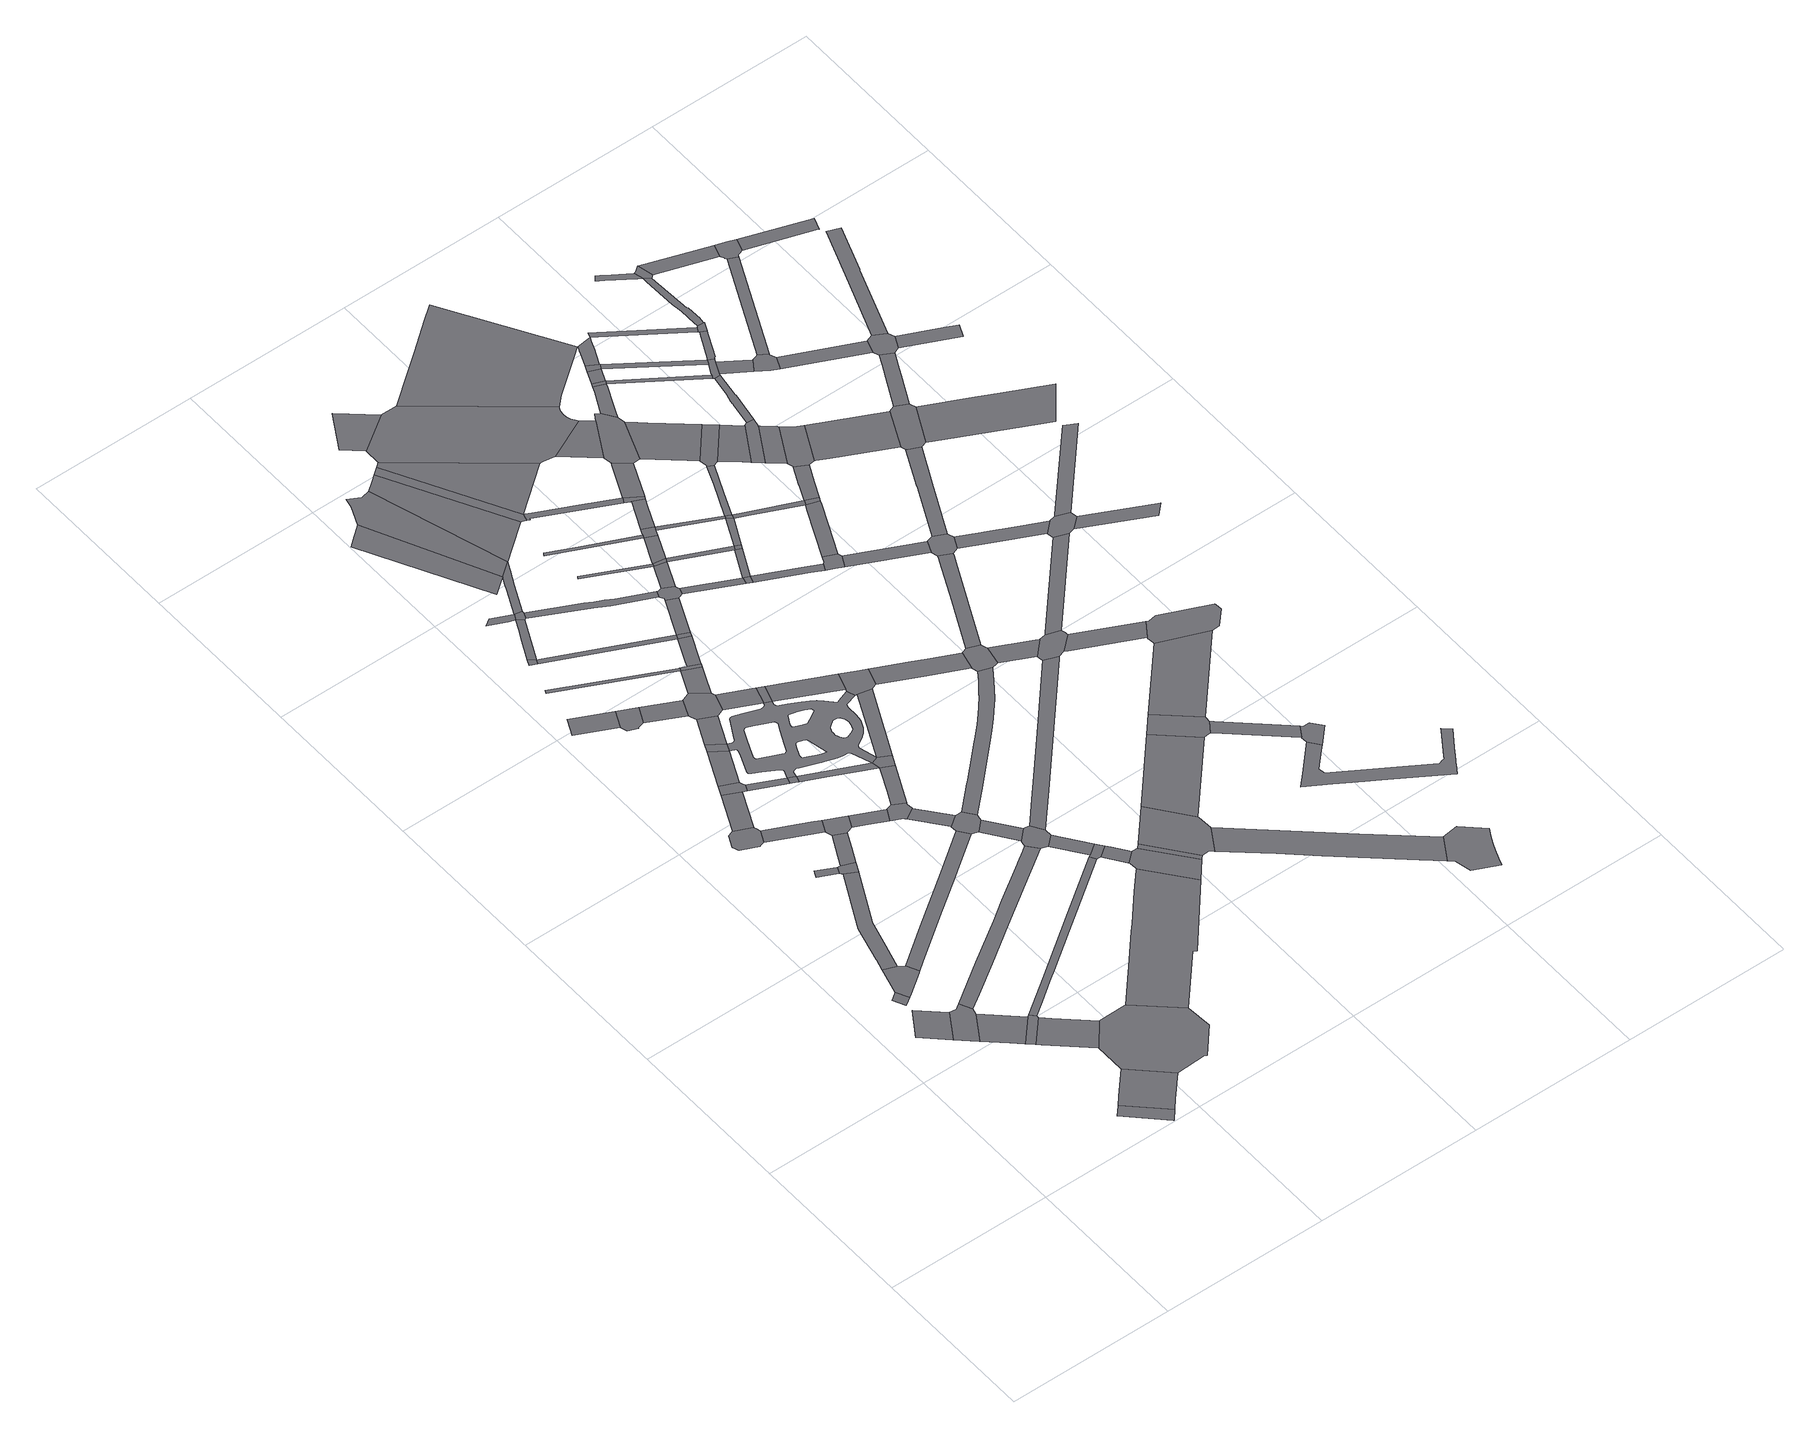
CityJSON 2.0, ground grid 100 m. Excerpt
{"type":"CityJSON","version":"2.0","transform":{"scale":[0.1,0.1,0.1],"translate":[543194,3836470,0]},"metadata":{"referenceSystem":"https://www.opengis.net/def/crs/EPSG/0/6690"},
"CityObjects":{
"road1":{"type":"Road","attributes":{"RoadStructureAttribute.sectionType":"1"},"geometry":[{"type":"MultiSurface","lod":"1","boundaries":[[[0,1,2,3]]]}]},
"road2":{"type":"Road","geometry":[{"type":"MultiSurface","lod":"1","boundaries":[[[4,5,6,7,8]]]}]},
"road3":{"type":"Road","geometry":[{"type":"MultiSurface","lod":"1","boundaries":[[[9,10,11,12,3,2,13,14,15,16]]]}]},
"road4":{"type":"Road","geometry":[{"type":"MultiSurface","lod":"1","boundaries":[[[17,18,19,20,21,22,23]]]}]},
"road5":{"type":"Road","attributes":{"RoadStructureAttribute.sectionType":"1"},"geometry":[{"type":"MultiSurface","lod":"1","boundaries":[[[24,25,4,8,26,27,28,29,30]]]}]},
"road6":{"type":"Road","attributes":{"RoadStructureAttribute.sectionType":"1"},"geometry":[{"type":"MultiSurface","lod":"1","boundaries":[[[14,13,31,32,33]]]}]},
"road7":{"type":"Road","geometry":[{"type":"MultiSurface","lod":"1","boundaries":[[[34,35,33,32,36,37,38]]]}]},
"road8":{"type":"Road","attributes":{"function":"2","RoadStructureAttribute.sectionType":"1"},"geometry":[{"type":"MultiSurface","lod":"1","boundaries":[[[39,40,17,23,41,42]]]}]},
"road9":{"type":"Road","attributes":{"RoadStructureAttribute.sectionType":"1"},"geometry":[{"type":"MultiSurface","lod":"1","boundaries":[[[43,44,45,37,36,46,47,48]]]}]},
"road10":{"type":"Road","attributes":{"RoadStructureAttribute.sectionType":"1"},"geometry":[{"type":"MultiSurface","lod":"1","boundaries":[[[49,50,51,52,53,24,30,54,55,56,57,58,59,60]]]}]},
"road11":{"type":"Road","geometry":[{"type":"MultiSurface","lod":"1","boundaries":[[[61,62,63,64,65,66,67,68,69,70,71,72,73,74,75]]]}]},
"road12":{"type":"Road","geometry":[{"type":"MultiSurface","lod":"1","boundaries":[[[76,77,78,79,80]]]}]},
"road13":{"type":"Road","geometry":[{"type":"MultiSurface","lod":"1","boundaries":[[[81,82,48,47,39,42,83,84,85,86]]]}]},
"road14":{"type":"Road","geometry":[{"type":"MultiSurface","lod":"1","boundaries":[[[87,88,80,79,89,49,60,90,91]]]}]},
"road15":{"type":"Road","attributes":{"RoadStructureAttribute.sectionType":"1"},"geometry":[{"type":"MultiSurface","lod":"1","boundaries":[[[92,61,75,93]]]}]},
"road16":{"type":"Road","attributes":{"RoadStructureAttribute.sectionType":"1"},"geometry":[{"type":"MultiSurface","lod":"1","boundaries":[[[94,95,72,71,96,97]]]}]},
"road17":{"type":"Road","attributes":{"RoadStructureAttribute.sectionType":"1"},"geometry":[{"type":"MultiSurface","lod":"1","boundaries":[[[98,99,100,101]]]}]},
"road18":{"type":"Road","attributes":{"RoadStructureAttribute.sectionType":"1"},"geometry":[{"type":"MultiSurface","lod":"1","boundaries":[[[102,103,104,29,28,105,106,107,108,109,110,111]]]}]},
"road19":{"type":"Road","attributes":{"RoadStructureAttribute.sectionType":"1"},"geometry":[{"type":"MultiSurface","lod":"1","boundaries":[[[112,113,114,91,90,115,116]]]}]},
"road20":{"type":"Road","geometry":[{"type":"MultiSurface","lod":"1","boundaries":[[[117,92,93,118,119,120,121,122,123,124]]]}]},
"road21":{"type":"Road","attributes":{"RoadStructureAttribute.sectionType":"1"},"geometry":[{"type":"MultiSurface","lod":"1","boundaries":[[[125,126,127,128,129,130,131,9,16,132,133,134,135,136,137,138]]]}]},
"road22":{"type":"Road","attributes":{"RoadStructureAttribute.sectionType":"1"},"geometry":[{"type":"MultiSurface","lod":"1","boundaries":[[[139,117,124,140]]]}]},
"road23":{"type":"Road","geometry":[{"type":"MultiSurface","lod":"1","boundaries":[[[101,100,141,142,143,144,145,146,147,148]]]}]},
"road24":{"type":"Road","geometry":[{"type":"MultiSurface","lod":"1","boundaries":[[[97,96,112,116,149,150,151,152]]]}]},
"road25":{"type":"Road","attributes":{"RoadStructureAttribute.sectionType":"1"},"geometry":[{"type":"MultiSurface","lod":"1","boundaries":[[[121,120,153,154]]]}]},
"road26":{"type":"Road","attributes":{"RoadStructureAttribute.sectionType":"1"},"geometry":[{"type":"MultiSurface","lod":"1","boundaries":[[[155,156,157,158,159,34,38,160,161,162,163,164,165]]]}]},
"road27":{"type":"Road","geometry":[{"type":"MultiSurface","lod":"1","boundaries":[[[166,167,168,169]]]}]},
"road28":{"type":"Road","geometry":[{"type":"MultiSurface","lod":"1","boundaries":[[[170,139,140,171]]]}]},
"road29":{"type":"Road","geometry":[{"type":"MultiSurface","lod":"1","boundaries":[[[154,153,172,173,174]]]}]},
"road30":{"type":"Road","attributes":{"RoadStructureAttribute.sectionType":"1"},"geometry":[{"type":"MultiSurface","lod":"1","boundaries":[[[152,151,175,176,177]]]}]},
"road31":{"type":"Road","attributes":{"RoadStructureAttribute.sectionType":"1"},"geometry":[{"type":"MultiSurface","lod":"1","boundaries":[[[148,147,178,179]]]}]},
"road32":{"type":"Road","attributes":{"RoadStructureAttribute.sectionType":"1"},"geometry":[{"type":"MultiSurface","lod":"1","boundaries":[[[180,181,182,166,169,183,184,185]]]}]},
"road33":{"type":"Road","attributes":{"RoadStructureAttribute.sectionType":"1"},"geometry":[{"type":"MultiSurface","lod":"1","boundaries":[[[186,187,188,189,190,191,192]]]}]},
"road34":{"type":"Road","attributes":{"RoadStructureAttribute.sectionType":"1"},"geometry":[{"type":"MultiSurface","lod":"1","boundaries":[[[193,170,171,194]]]}]},
"road35":{"type":"Road","attributes":{"RoadStructureAttribute.sectionType":"1"},"geometry":[{"type":"MultiSurface","lod":"1","boundaries":[[[195,196,197,198,180,199]]]}]},
"road36":{"type":"Road","geometry":[{"type":"MultiSurface","lod":"1","boundaries":[[[200,177,176,201,202,203,204,205,206,207,208]]]}]},
"road37":{"type":"Road","geometry":[{"type":"MultiSurface","lod":"1","boundaries":[[[199,180,185,209,210,211]]]}]},
"road38":{"type":"Road","geometry":[{"type":"MultiSurface","lod":"1","boundaries":[[[212,213,214,179,178,215,216,193,194,217,218,219,220,221,222,223]]]}]},
"road39":{"type":"Road","geometry":[{"type":"MultiSurface","lod":"1","boundaries":[[[224,225,226,227,228,229]]]}]},
"road40":{"type":"Road","attributes":{"function":"2","RoadStructureAttribute.sectionType":"1"},"geometry":[{"type":"MultiSurface","lod":"1","boundaries":[[[230,231,232,233,234,235,236,81,86,237,238,239]]]}]},
"road41":{"type":"Road","geometry":[{"type":"MultiSurface","lod":"1","boundaries":[[[240,174,173,241,242,243]]]}]},
"road42":{"type":"Road","attributes":{"RoadStructureAttribute.sectionType":"1"},"geometry":[{"type":"MultiSurface","lod":"1","boundaries":[[[204,203,244,245]]]}]},
"road43":{"type":"Road","attributes":{"RoadStructureAttribute.sectionType":"1"},"geometry":[{"type":"MultiSurface","lod":"1","boundaries":[[[169,168,246,247]]]}]},
"road44":{"type":"Road","attributes":{"RoadStructureAttribute.sectionType":"1"},"geometry":[{"type":"MultiSurface","lod":"1","boundaries":[[[248,249,250,251,229,252,253,199,211]]]}]},
"road45":{"type":"Road","attributes":{"RoadStructureAttribute.sectionType":"1"},"geometry":[{"type":"MultiSurface","lod":"1","boundaries":[[[242,254,255,200,208,256]]]}]},
"road46":{"type":"Road","geometry":[{"type":"MultiSurface","lod":"1","boundaries":[[[257,258,245,244,259,102,111,260,261,262,263]]]}]},
"road47":{"type":"Road","geometry":[{"type":"MultiSurface","lod":"1","boundaries":[[[264,265,266,267,268,269,270,271,272,273,274,275,276,277,278,279,171,140,280,281,282,283,284,285,286,287,288,289,290,291,292,293,154,174,294,295,296,297,298,299,300,301,302,303,304,305,306,243,307,308,309,310,311,312,313,314,315,316,317,318,319,320,321,322,323,324,325,326,327,328,329,330,331,332,333],[334,335,336,337,338,339,340,341,342,343,344,345,346,347,348],[349,350,351,352,353,354,355,356,357,358,359,360,361,362,363,364,365,366,367,368,369,370],[371,372,373,374,375,376,377,378,379,380,381,382,383,384,385,386,387,388],[389,390,391,392,393,394,395,396,397,398,399,400,401,402,403]]]}]},
"road48":{"type":"Road","attributes":{"RoadStructureAttribute.sectionType":"1"},"geometry":[{"type":"MultiSurface","lod":"1","boundaries":[[[191,212,223,404,405]]]}]},
"road49":{"type":"Road","attributes":{"RoadStructureAttribute.sectionType":"1"},"geometry":[{"type":"MultiSurface","lod":"1","boundaries":[[[406,407,408,409,224,229,251,410]]]}]},
"road50":{"type":"Road","attributes":{"RoadStructureAttribute.sectionType":"1"},"geometry":[{"type":"MultiSurface","lod":"1","boundaries":[[[220,219,411,268,412]]]}]},
"road51":{"type":"Road","attributes":{"RoadStructureAttribute.sectionType":"1"},"geometry":[{"type":"MultiSurface","lod":"1","boundaries":[[[261,260,413,414]]]}]},
"road52":{"type":"Road","geometry":[{"type":"MultiSurface","lod":"1","boundaries":[[[192,191,405,415,416]]]}]},
"road53":{"type":"Road","geometry":[{"type":"MultiSurface","lod":"1","boundaries":[[[307,243,242,256,417]]]}]},
"road54":{"type":"Road","geometry":[{"type":"MultiSurface","lod":"1","boundaries":[[[414,413,418,125,138,419,420,421,422]]]}]},
"road55":{"type":"Road","geometry":[{"type":"MultiSurface","lod":"1","boundaries":[[[412,268,267,423]]]}]},
"road56":{"type":"Road","attributes":{"RoadStructureAttribute.sectionType":"1"},"geometry":[{"type":"MultiSurface","lod":"1","boundaries":[[[424,425,426,427,210,209,428,429,430,431,432,433]]]}]},
"road57":{"type":"Road","attributes":{"RoadStructureAttribute.sectionType":"1"},"geometry":[{"type":"MultiSurface","lod":"1","boundaries":[[[246,434,416,415,435,436,437]]]}]},
"road58":{"type":"Road","attributes":{"RoadStructureAttribute.sectionType":"1"},"geometry":[{"type":"MultiSurface","lod":"1","boundaries":[[[420,419,438,439]]]}]},
"road59":{"type":"Road","geometry":[{"type":"MultiSurface","lod":"1","boundaries":[[[439,438,155,165,440,441,442]]]}]},
"road60":{"type":"Road","geometry":[{"type":"MultiSurface","lod":"1","boundaries":[[[247,246,437,443]]]}]},
"road61":{"type":"Road","geometry":[{"type":"MultiSurface","lod":"1","boundaries":[[[444,445,410,251,446,447]]]}]},
"road62":{"type":"Road","attributes":{"RoadStructureAttribute.sectionType":"1"},"geometry":[{"type":"MultiSurface","lod":"1","boundaries":[[[448,442,441,449,450,451]]]}]},
"road63":{"type":"Road","geometry":[{"type":"MultiSurface","lod":"1","boundaries":[[[452,453,307,417,454,455]]]}]},
"road64":{"type":"Road","geometry":[{"type":"MultiSurface","lod":"1","boundaries":[[[423,267,456,457]]]}]},
"road65":{"type":"Road","attributes":{"RoadStructureAttribute.sectionType":"1"},"geometry":[{"type":"MultiSurface","lod":"1","boundaries":[[[458,459,247,443,460]]]}]},
"road66":{"type":"Road","attributes":{"RoadStructureAttribute.sectionType":"1"},"geometry":[{"type":"MultiSurface","lod":"1","boundaries":[[[461,444,447,462,463,464]]]}]},
"road67":{"type":"Road","geometry":[{"type":"MultiSurface","lod":"1","boundaries":[[[465,466,451,450,467,468,230,239,469,470]]]}]},
"road68":{"type":"Road","attributes":{"RoadStructureAttribute.sectionType":"1"},"geometry":[{"type":"MultiSurface","lod":"1","boundaries":[[[471,472,473,474,475,476]]]}]},
"road69":{"type":"Road","geometry":[{"type":"MultiSurface","lod":"1","boundaries":[[[477,478,433,432,479,480,458,460,481,482,483,484,485,486]]]}]},
"road70":{"type":"Road","attributes":{"function":"2","RoadStructureAttribute.sectionType":"1"},"geometry":[{"type":"MultiSurface","lod":"1","boundaries":[[[487,470,469,488]]]}]},
"road71":{"type":"Road","attributes":{"RoadStructureAttribute.sectionType":"1"},"geometry":[{"type":"MultiSurface","lod":"1","boundaries":[[[489,490,491,492]]]}]},
"road72":{"type":"Road","attributes":{"RoadStructureAttribute.sectionType":"1"},"geometry":[{"type":"MultiSurface","lod":"1","boundaries":[[[493,494,495,496,497,498,499]]]}]},
"road73":{"type":"Road","geometry":[{"type":"MultiSurface","lod":"1","boundaries":[[[500,457,456,323,322,452,455,501,502,503,504]]]}]},
"road74":{"type":"Road","attributes":{"RoadStructureAttribute.sectionType":"1"},"geometry":[{"type":"MultiSurface","lod":"1","boundaries":[[[505,506,507,508,509,510,511,512,513,514,515,516,517,263,262,518,519,520,521,522,523,524,525,526,527,528,529,530]]]}]},
"road75":{"type":"Road","attributes":{"function":"1","RoadStructureAttribute.sectionType":"7"},"geometry":[{"type":"MultiSurface","lod":"1","boundaries":[[[531,461,464,532]]]}]},
"road76":{"type":"Road","attributes":{"RoadStructureAttribute.sectionType":"1"},"geometry":[{"type":"MultiSurface","lod":"1","boundaries":[[[475,477,486,533,534]]]}]},
"road77":{"type":"Road","attributes":{"function":"2","RoadStructureAttribute.sectionType":"1"},"geometry":[{"type":"MultiSurface","lod":"1","boundaries":[[[535,487,488,536,537,538,539,540]]]}]},
"road78":{"type":"Road","geometry":[{"type":"MultiSurface","lod":"1","boundaries":[[[476,475,534,541]]]}]},
"road79":{"type":"Road","attributes":{"RoadStructureAttribute.sectionType":"1"},"geometry":[{"type":"MultiSurface","lod":"1","boundaries":[[[484,483,542,543]]]}]},
"road80":{"type":"Road","attributes":{"RoadStructureAttribute.sectionType":"1"},"geometry":[{"type":"MultiSurface","lod":"1","boundaries":[[[544,545,546,547,548,464,463,549,550,551,552,553]]]}]},
"road81":{"type":"Road","attributes":{"RoadStructureAttribute.sectionType":"1"},"geometry":[{"type":"MultiSurface","lod":"1","boundaries":[[[498,554,555,476,541,556,557]]]}]},
"road82":{"type":"Road","attributes":{"RoadStructureAttribute.sectionType":"1"},"geometry":[{"type":"MultiSurface","lod":"1","boundaries":[[[558,559,560,561,422,421,562,563,564,565]]]}]},
"road83":{"type":"Road","geometry":[{"type":"MultiSurface","lod":"1","boundaries":[[[566,567,499,498,557,568,569,570]]]}]},
"road84":{"type":"Road","attributes":{"RoadStructureAttribute.sectionType":"1"},"geometry":[{"type":"MultiSurface","lod":"1","boundaries":[[[571,572,573,504,503,574,575,576]]]}]},
"road85":{"type":"Road","geometry":[{"type":"MultiSurface","lod":"1","boundaries":[[[543,542,577,578]]]}]},
"road86":{"type":"Road","attributes":{"RoadStructureAttribute.sectionType":"1"},"geometry":[{"type":"MultiSurface","lod":"1","boundaries":[[[541,534,579,580]]]}]},
"road87":{"type":"Road","geometry":[{"type":"MultiSurface","lod":"1","boundaries":[[[581,492,491,531,532,582,583,584,585,586,587,588,589,590,591]]]}]},
"road88":{"type":"Road","attributes":{"RoadStructureAttribute.sectionType":"1"},"geometry":[{"type":"MultiSurface","lod":"1","boundaries":[[[592,593,566,570,594,595]]]}]},
"road89":{"type":"Road","attributes":{"RoadStructureAttribute.sectionType":"1"},"geometry":[{"type":"MultiSurface","lod":"1","boundaries":[[[579,543,578,596]]]}]},
"road90":{"type":"Road","geometry":[{"type":"MultiSurface","lod":"1","boundaries":[[[553,552,597,592,595,598]]]}]},
"road91":{"type":"Road","attributes":{"function":"2","RoadStructureAttribute.sectionType":"1"},"geometry":[{"type":"MultiSurface","lod":"1","boundaries":[[[599,535,540,600]]]}]},
"road92":{"type":"Road","attributes":{"RoadStructureAttribute.sectionType":"1"},"geometry":[{"type":"MultiSurface","lod":"1","boundaries":[[[570,569,601,602]]]}]},
"road93":{"type":"Road","geometry":[{"type":"MultiSurface","lod":"1","boundaries":[[[580,579,596,603]]]}]},
"road94":{"type":"Road","attributes":{"RoadStructureAttribute.sectionType":"1"},"geometry":[{"type":"MultiSurface","lod":"1","boundaries":[[[604,605,578,577,606,607,608]]]}]},
"road95":{"type":"Road","attributes":{"RoadStructureAttribute.sectionType":"1"},"geometry":[{"type":"MultiSurface","lod":"1","boundaries":[[[609,610,538,537,611,612,613,614,615]]]}]},
"road96":{"type":"Road","attributes":{"RoadStructureAttribute.sectionType":"1"},"geometry":[{"type":"MultiSurface","lod":"1","boundaries":[[[616,617,553,598,618]]]}]},
"road97":{"type":"Road","attributes":{"RoadStructureAttribute.sectionType":"1"},"geometry":[{"type":"MultiSurface","lod":"1","boundaries":[[[601,580,603,619]]]}]},
"road98":{"type":"Road","geometry":[{"type":"MultiSurface","lod":"1","boundaries":[[[620,621,576,575,622,505,530,623,624,625,626,627,628]]]}]},
"road99":{"type":"Road","attributes":{"RoadStructureAttribute.sectionType":"1"},"geometry":[{"type":"MultiSurface","lod":"1","boundaries":[[[584,583,629,630]]]}]},
"road100":{"type":"Road","geometry":[{"type":"MultiSurface","lod":"1","boundaries":[[[602,601,619,631]]]}]},
"road101":{"type":"Road","geometry":[{"type":"MultiSurface","lod":"1","boundaries":[[[632,633,608,607,634,635,636,637]]]}]},
"road102":{"type":"Road","attributes":{"RoadStructureAttribute.sectionType":"1"},"geometry":[{"type":"MultiSurface","lod":"1","boundaries":[[[638,625,624,639,640]]]}]},
"road103":{"type":"Road","geometry":[{"type":"MultiSurface","lod":"1","boundaries":[[[641,630,629,616,618,642,643,644,645]]]}]},
"road104":{"type":"Road","attributes":{"function":"1"},"geometry":[{"type":"MultiSurface","lod":"1","boundaries":[[[646,647,648,649,650,591,590,651,652,653,654]]]}]},
"road105":{"type":"Road","attributes":{"RoadStructureAttribute.sectionType":"1"},"geometry":[{"type":"MultiSurface","lod":"1","boundaries":[[[655,656,657,602,631,658,659]]]}]},
"road106":{"type":"Road","geometry":[{"type":"MultiSurface","lod":"1","boundaries":[[[660,599,600,661,662,663,664,665]]]}]},
"road107":{"type":"Road","attributes":{"RoadStructureAttribute.sectionType":"1"},"geometry":[{"type":"MultiSurface","lod":"1","boundaries":[[[666,631,619,667,668,669]]]}]},
"road108":{"type":"Road","attributes":{"RoadStructureAttribute.sectionType":"1"},"geometry":[{"type":"MultiSurface","lod":"1","boundaries":[[[670,671,672,673,674,620,628,675,676,677]]]}]},
"road109":{"type":"Road","attributes":{"RoadStructureAttribute.sectionType":"1"},"geometry":[{"type":"MultiSurface","lod":"1","boundaries":[[[668,678,679,680,681,682,632,637,683,684,685]]]}]},
"road110":{"type":"Road","geometry":[{"type":"MultiSurface","lod":"1","boundaries":[[[686,640,639,687,688,558,565,689,690,691,692,693]]]}]},
"road111":{"type":"Road","attributes":{"RoadStructureAttribute.sectionType":"1"},"geometry":[{"type":"MultiSurface","lod":"1","boundaries":[[[694,636,635,695,696]]]}]},
"road112":{"type":"Road","attributes":{"RoadStructureAttribute.sectionType":"1"},"geometry":[{"type":"MultiSurface","lod":"1","boundaries":[[[697,698,699,643,642,700,701,702,703]]]}]},
"road113":{"type":"Road","geometry":[{"type":"MultiSurface","lod":"1","boundaries":[[[704,615,614,705,706,707,708,709,710,711,712,713]]]}]},
"road114":{"type":"Road","attributes":{"RoadStructureAttribute.sectionType":"1"},"geometry":[{"type":"MultiSurface","lod":"1","boundaries":[[[714,715,645,644,716,717,718,719,720]]]}]},
"road115":{"type":"Road","geometry":[{"type":"MultiSurface","lod":"1","boundaries":[[[669,668,685,721]]]}]},
"road116":{"type":"Road","attributes":{"RoadStructureAttribute.sectionType":"1"},"geometry":[{"type":"MultiSurface","lod":"1","boundaries":[[[722,663,662,723,724,725]]]}]},
"road117":{"type":"Road","geometry":[{"type":"MultiSurface","lod":"1","boundaries":[[[703,702,726,655,659,727,728,729,730]]]}]},
"road118":{"type":"Road","geometry":[{"type":"MultiSurface","lod":"1","boundaries":[[[731,714,720,732,733]]]}]},
"road119":{"type":"Road","attributes":{"RoadStructureAttribute.sectionType":"1"},"geometry":[{"type":"MultiSurface","lod":"1","boundaries":[[[734,731,733,735,736]]]}]},
"road120":{"type":"Road","attributes":{"RoadStructureAttribute.sectionType":"1"},"geometry":[{"type":"MultiSurface","lod":"1","boundaries":[[[737,730,729,738,739,740,741,742]]]}]},
"road121":{"type":"Road","attributes":{"RoadStructureAttribute.sectionType":"1"},"geometry":[{"type":"MultiSurface","lod":"1","boundaries":[[[690,689,743,744,745]]]}]},
"road122":{"type":"Road","attributes":{"RoadStructureAttribute.sectionType":"1"},"geometry":[{"type":"MultiSurface","lod":"1","boundaries":[[[746,747,748,669,721,749,750]]]}]},
"road123":{"type":"Road","attributes":{"function":"2","RoadStructureAttribute.sectionType":"1"},"geometry":[{"type":"MultiSurface","lod":"1","boundaries":[[[751,660,665,752]]]}]},
"road124":{"type":"Road","geometry":[{"type":"MultiSurface","lod":"1","boundaries":[[[753,734,736,754,755]]]}]},
"road125":{"type":"Road","geometry":[{"type":"MultiSurface","lod":"1","boundaries":[[[756,757,758,696,695,759,670,677,760,761,762,763,764]]]}]},
"road126":{"type":"Road","geometry":[{"type":"MultiSurface","lod":"1","boundaries":[[[765,766,767,725,724,768,769,770,771,772]]]}]},
"road127":{"type":"Road","geometry":[{"type":"MultiSurface","lod":"1","boundaries":[[[773,742,741,774,775,776]]]}]},
"road128":{"type":"Road","geometry":[{"type":"MultiSurface","lod":"1","boundaries":[[[777,778,779,780,781,654,782,783,784,753,755]]]}]},
"road129":{"type":"Road","attributes":{"RoadStructureAttribute.sectionType":"1"},"geometry":[{"type":"MultiSurface","lod":"1","boundaries":[[[769,785,786,787,788,789,790,791,792,793,794,795,796,797,798,799,800,801,802,803,804,805,806,807,808,809,810,811,770]]]}]},
"road130":{"type":"Road","attributes":{"RoadStructureAttribute.sectionType":"1"},"geometry":[{"type":"MultiSurface","lod":"1","boundaries":[[[812,813,775,774,814,815,816]]]}]},
"road131":{"type":"Road","attributes":{"RoadStructureAttribute.sectionType":"1"},"geometry":[{"type":"MultiSurface","lod":"1","boundaries":[[[732,720,817,818]]]}]},
"road132":{"type":"Road","attributes":{"RoadStructureAttribute.sectionType":"1"},"geometry":[{"type":"MultiSurface","lod":"1","boundaries":[[[819,820,821,686,693,822]]]}]},
"road133":{"type":"Road","geometry":[{"type":"MultiSurface","lod":"1","boundaries":[[[823,816,815,824,746,750,825,826,827]]]}]},
"road134":{"type":"Road","attributes":{"RoadStructureAttribute.sectionType":"1"},"geometry":[{"type":"MultiSurface","lod":"1","boundaries":[[[754,736,828,829,830]]]}]},
"road135":{"type":"Road","attributes":{"RoadStructureAttribute.sectionType":"1"},"geometry":[{"type":"MultiSurface","lod":"1","boundaries":[[[831,832,833,834,835,836,837,838,773,776,839,840,841,842]]]}]},
"road136":{"type":"Road","attributes":{"RoadStructureAttribute.sectionType":"1"},"geometry":[{"type":"MultiSurface","lod":"1","boundaries":[[[843,844,845,761,760,846,847,848]]]}]},
"road137":{"type":"Road","attributes":{"RoadStructureAttribute.sectionType":"1"},"geometry":[{"type":"MultiSurface","lod":"1","boundaries":[[[849,850,851,756,764,852,853]]]}]},
"road138":{"type":"Road","geometry":[{"type":"MultiSurface","lod":"1","boundaries":[[[854,855,745,744,856,857,751,752,858,859,860,861,862,863]]]}]},
"road139":{"type":"Road","geometry":[{"type":"MultiSurface","lod":"1","boundaries":[[[830,829,864,865,818,817,866,831,842,867,868,869]]]}]},
"road140":{"type":"Road","attributes":{"RoadStructureAttribute.sectionType":"1"},"geometry":[{"type":"MultiSurface","lod":"1","boundaries":[[[870,871,872,781,873,874,875]]]}]},
"road141":{"type":"Road","attributes":{"RoadStructureAttribute.sectionType":"1"},"geometry":[{"type":"MultiSurface","lod":"1","boundaries":[[[827,826,876,877,878,879]]]}]},
"road142":{"type":"Road","attributes":{"RoadStructureAttribute.sectionType":"1"},"geometry":[{"type":"MultiSurface","lod":"1","boundaries":[[[868,867,880,881,882]]]}]},
"road143":{"type":"Road","attributes":{"RoadStructureAttribute.sectionType":"1"},"geometry":[{"type":"MultiSurface","lod":"1","boundaries":[[[883,884,885,886,887,830,869,888,889,890,891,892,893]]]}]},
"road144":{"type":"Road","geometry":[{"type":"MultiSurface","lod":"1","boundaries":[[[894,848,847,895,819,822,896,897,898,899]]]}]},
"road145":{"type":"Road","geometry":[{"type":"MultiSurface","lod":"1","boundaries":[[[900,901,902,882,881,880,903,904,905,906,907]]]}]},
"road146":{"type":"Road","geometry":[{"type":"MultiSurface","lod":"1","boundaries":[[[908,909,910,911,875,874,883,893,912,913,914,915]]]}]},
"road147":{"type":"Road","attributes":{"RoadStructureAttribute.sectionType":"1"},"geometry":[{"type":"MultiSurface","lod":"1","boundaries":[[[916,917,918,919,920,921,922,923,924,925]]]}]},
"road148":{"type":"Road","geometry":[{"type":"MultiSurface","lod":"1","boundaries":[[[926,927,928,879,878,929,930,931,849,853,932,933,934,935]]]}]},
"road149":{"type":"Road","attributes":{"RoadStructureAttribute.sectionType":"1"},"geometry":[{"type":"MultiSurface","lod":"1","boundaries":[[[924,936,937,938,939,940,908,915,941,942,943,944,945,946,947]]]}]},
"road150":{"type":"Road","geometry":[{"type":"MultiSurface","lod":"1","boundaries":[[[948,949,950,925,924,947,951]]]}]},
"road151":{"type":"Road","attributes":{"RoadStructureAttribute.sectionType":"1"},"geometry":[{"type":"MultiSurface","lod":"1","boundaries":[[[952,897,896,953,954]]]}]},
"road152":{"type":"Road","attributes":{"RoadStructureAttribute.sectionType":"1"},"geometry":[{"type":"MultiSurface","lod":"1","boundaries":[[[905,904,955,956]]]}]},
"road153":{"type":"Road","attributes":{"RoadStructureAttribute.sectionType":"1"},"geometry":[{"type":"MultiSurface","lod":"1","boundaries":[[[957,900,907,958]]]}]},
"road154":{"type":"Road","attributes":{"RoadStructureAttribute.sectionType":"1"},"geometry":[{"type":"MultiSurface","lod":"1","boundaries":[[[959,960,961,962,894,899,963]]]}]},
"road155":{"type":"Road","attributes":{"RoadStructureAttribute.sectionType":"1"},"geometry":[{"type":"MultiSurface","lod":"1","boundaries":[[[964,965,966,926,935,967,968,969,970]]]}]},
"road156":{"type":"Road","attributes":{"RoadStructureAttribute.sectionType":"1"},"geometry":[{"type":"MultiSurface","lod":"1","boundaries":[[[971,948,951,972,973]]]}]},
"road157":{"type":"Road","attributes":{"RoadStructureAttribute.sectionType":"1"},"geometry":[{"type":"MultiSurface","lod":"1","boundaries":[[[974,975,933,932,976,977,978,979]]]}]},
"road158":{"type":"Road","geometry":[{"type":"MultiSurface","lod":"1","boundaries":[[[980,956,955,981,964,970,982,983,984,985]]]}]},
"road159":{"type":"Road","geometry":[{"type":"MultiSurface","lod":"1","boundaries":[[[986,987,973,972,988,989,957,958,990,991,992,993]]]}]},
"road160":{"type":"Road","attributes":{"RoadStructureAttribute.sectionType":"1"},"geometry":[{"type":"MultiSurface","lod":"1","boundaries":[[[994,984,983,995,996,997]]]}]},
"road161":{"type":"Road","attributes":{"RoadStructureAttribute.sectionType":"1"},"geometry":[{"type":"MultiSurface","lod":"1","boundaries":[[[998,999,980,985,1000,1001,1002]]]}]},
"road162":{"type":"Road","attributes":{"RoadStructureAttribute.sectionType":"1"},"geometry":[{"type":"MultiSurface","lod":"1","boundaries":[[[993,992,1003,1004,1005]]]}]}
},
"vertices":[
[265,1427,0],[165,1269,0],[304,1140,0],[405,1298,0],
[276,1576,0],[229,1542,0],[264,1471,0],[271,1476,0],[311,1504,0],
[479,1315,0],[457,1300,0],[453,1297,0],[445,1292,0],[404,1047,0],[505,1206,0],[509,1223,0],[514,1242,0],
[682,265,0],[678,260,0],[633,211,0],[839,6,0],[841,8,0],[890,62,0],[889,63,0],
[320,1739,0],[314,1720,0],[331,1518,0],[454,1607,0],[466,1616,0],[430,1688,0],[393,1710,0],
[518,941,0],[573,890,0],[698,1026,0],
[711,1035,0],[706,1031,0],[613,854,0],[738,989,0],[738,1004,0],
[850,451,0],[722,309,0],[936,116,0],[1058,252,0],
[785,944,0],[761,966,0],[743,984,0],[637,832,0],[849,636,0],[965,778,0],
[572,2378,0],[409,2058,0],[399,2034,0],[340,1815,0],[339,1810,0],[417,1794,0],[435,1858,0],[478,2008,0],[481,2020,0],[485,2029,0],[625,2303,0],[644,2342,0],
[315,2958,0],[309,2956,0],[304,2954,0],[278,2945,0],[244,2872,0],[253,2846,0],[255,2840,0],[258,2833,0],[359,2789,0],[366,2792,0],[392,2800,0],[428,2873,0],[419,2899,0],[417,2904,0],[415,2911,0],
[470,2486,0],[460,2466,0],[450,2445,0],[560,2393,0],[579,2433,0],
[1140,781,0],[1135,781,0],[1239,259,0],[1250,250,0],[1387,410,0],[1378,567,0],
[588,2431,0],[587,2431,0],[567,2383,0],[673,2400,0],[597,2429,0],
[421,3186,0],[522,3140,0],
[681,2752,0],[613,2785,0],[682,2661,0],[717,2735,0],
[132,4082,0],[84,3982,0],[311,3873,0],[359,3973,0],
[1207,2252,0],[965,2076,0],[657,1853,0],[514,1651,0],[775,1841,0],[917,1943,0],[1009,2009,0],[1093,2071,0],[1200,2149,0],[1254,2188,0],
[695,2622,0],[630,2493,0],[601,2436,0],[718,2490,0],[766,2587,0],
[449,3246,0],[526,3138,0],[533,3135,0],[544,3129,0],[562,3167,0],[556,3183,0],[552,3194,0],[550,3199,0],
[1416,1954,0],[1386,1933,0],[1317,1886,0],[1307,1879,0],[1093,1734,0],[973,1652,0],[724,1482,0],[601,1301,0],[783,1424,0],[1014,1582,0],[1311,1785,0],[1352,1813,0],[1464,1890,0],[1468,1893,0],
[551,3465,0],[644,3402,0],
[313,3867,0],[322,3836,0],[323,3833,0],[379,3809,0],[380,3811,0],[413,3820,0],[420,3822,0],[468,3921,0],
[767,2588,0],[770,2589,0],[806,2603,0],[841,2675,0],
[747,3034,0],[760,3073,0],
[1628,1693,0],[1475,1583,0],[1303,1459,0],[1003,1243,0],[921,1185,0],[820,1062,0],[938,1147,0],[1002,1193,0],[1232,1358,0],[1345,1439,0],[1648,1658,0],
[228,4528,0],[212,4495,0],[252,4474,0],[263,4500,0],
[572,3510,0],[665,3447,0],
[772,3022,0],[791,3013,0],[803,3053,0],
[869,2573,0],[986,2516,0],[1021,2588,0],
[631,3719,0],[676,3820,0],
[352,4779,0],[324,4721,0],[298,4671,0],[266,4505,0],[267,4507,0],[389,4753,0],
[796,4005,0],[170,4309,0],[160,4290,0],[787,3987,0],[788,3986,0],[791,3984,0],[800,4003,0],
[649,3675,0],[747,3624,0],
[251,4871,0],[210,4842,0],[222,4837,0],[314,4795,0],[369,4814,0],
[1060,2599,0],[1053,2484,0],[1056,2480,0],[1061,2474,0],[1129,2513,0],[1129,2515,0],[1127,2533,0],[1126,2554,0],[1129,2560,0],
[397,4756,0],[415,4794,0],[414,4804,0],
[726,3840,0],[720,3837,0],[682,3823,0],[634,3713,0],[646,3681,0],[753,3627,0],[786,3640,0],[793,3643,0],[829,3747,0],[825,3754,0],[819,3766,0],[817,3768,0],
[128,5790,0],[45,5724,0],[7,5694,0],[387,4978,0],[454,5030,0],[483,5053,0],
[1764,1478,0],[1756,1472,0],[1658,1362,0],[1514,1200,0],[1477,1158,0],[1317,980,0],[1289,949,0],[1639,859,0],[1655,846,0],[1972,1215,0],
[1161,2884,0],[935,2945,0],[1172,2834,0],[1162,2883,0],
[1206,2292,0],[1269,2340,0],
[918,4167,0],[929,4192,0],
[495,4971,0],[517,5016,0],[530,5043,0],[567,5118,0],[461,5007,0],[444,4971,0],
[1163,2816,0],[1102,2686,0],[1244,2799,0],
[1284,2338,0],[1270,2338,0],[1206,2291,0],[1293,2178,0],[1353,2234,0],[1361,2273,0],[1312,2338,0],
[1027,3493,0],[1021,3503,0],[1021,3515,0],[1027,3530,0],[985,3550,0],[979,3533,0],[969,3527,0],[951,3527,0],[859,3559,0],[803,3578,0],[793,3578,0],[783,3571,0],[714,3448,0],[710,3440,0],[700,3435,0],[690,3435,0],[670,3390,0],[678,3385,0],[680,3377,0],[680,3367,0],[668,3337,0],[624,3232,0],[624,3219,0],[637,3209,0],[685,3185,0],[765,3138,0],[773,3133,0],[778,3126,0],[778,3118,0],[775,3106,0],[811,3086,0],[823,3091,0],[825,3092,0],[836,3094,0],[851,3089,0],[961,3049,0],[964,3048,0],[979,3043,0],[1046,3021,0],[1081,3014,0],[1109,3014,0],[1121,3007,0],[1161,2888,0],[1204,2898,0],[1174,3005,0],[1176,3017,0],[1181,3022,0],[1226,3050,0],[1253,3073,0],[1275,3098,0],[1278,3104,0],[1280,3109,0],[1297,3148,0],[1300,3164,0],[1304,3198,0],[1304,3256,0],[1306,3271,0],[1311,3278,0],[1383,3299,0],[1365,3349,0],[1316,3331,0],[1283,3318,0],[1276,3326,0],[1267,3335,0],[1235,3370,0],[1207,3395,0],[1180,3415,0],[1142,3434,0],[1078,3468,0],[1077,3469,0],[1073,3398,0],[1080,3396,0],[1120,3384,0],[1150,3367,0],[1155,3352,0],[1150,3347,0],[1095,3315,0],[1071,3301,0],[1047,3310,0],[1011,3323,0],[998,3330,0],[998,3343,0],[1002,3351,0],[1030,3406,0],[1042,3406,0],[1135,3152,0],[1136,3167,0],[1137,3177,0],[1147,3202,0],[1160,3215,0],[1164,3219,0],[1189,3235,0],[1214,3235,0],[1229,3228,0],[1239,3203,0],[1245,3178,0],[1242,3167,0],[1240,3153,0],[1234,3140,0],[1233,3137,0],[1230,3130,0],[1210,3115,0],[1183,3104,0],[1178,3102,0],[1168,3105,0],[1155,3109,0],[1143,3127,0],[931,3210,0],[937,3222,0],[944,3230,0],[952,3232,0],[957,3230,0],[984,3223,0],[998,3216,0],[999,3215,0],[1004,3205,0],[1014,3162,0],[1028,3093,0],[1028,3088,0],[1001,3093,0],[966,3107,0],[965,3108,0],[913,3130,0],[905,3137,0],[907,3154,0],[930,3348,0],[891,3265,0],[869,3219,0],[854,3211,0],[829,3223,0],[719,3273,0],[714,3290,0],[736,3340,0],[765,3404,0],[792,3463,0],[802,3473,0],[814,3473,0],[847,3459,0],[950,3412,0],[953,3395,0],
[873,3891,0],[894,3938,0],
[271,5927,0],[264,5926,0],[190,5963,0],[178,5908,0],[315,5935,0],
[961,3561,0],[1019,3655,0],
[1425,1994,0],[1484,2054,0],
[903,3958,0],[837,3988,0],
[1275,2863,0],
[1419,1970,0],[1509,1879,0],[1569,1933,0],[1568,1977,0],[1522,2047,0],
[1061,3635,0],
[839,4580,0],[791,4606,0],[742,4631,0],[698,4656,0],[713,4598,0],[732,4587,0],[791,4557,0],[932,4491,0],[1019,4451,0],[1037,4489,0],
[852,4021,0],[909,3972,0],[918,3991,0],[984,4137,0],
[1638,1700,0],[1704,1747,0],
[1654,1657,0],[1671,1655,0],[1736,1702,0],
[996,4162,0],
[407,6007,0],[363,5972,0],[638,5173,0],[791,5292,0],
[1754,1677,0],[1756,1538,0],[1758,1534,0],[1819,1588,0],
[1397,3300,0],[1284,3064,0],[1356,3030,0],[1478,3283,0],
[1371,3364,0],[1406,3470,0],
[1030,4412,0],[932,4198,0],[1095,4382,0],
[448,6039,0],[799,5289,0],[820,5280,0],[833,5325,0],
[1854,1586,0],[1832,1587,0],[1763,1527,0],[1764,1485,0],[2065,1324,0],[1857,1586,0],
[786,4818,0],[781,4812,0],[776,4805,0],[778,4804,0],[1129,4631,0],[1137,4650,0],
[1066,4491,0],[1047,4484,0],[1024,4445,0],[1036,4425,0],[1100,4384,0],[1102,4385,0],[1126,4394,0],[1138,4434,0],[1134,4446,0],[1130,4457,0],
[1878,1609,0],[2082,1343,0],
[501,6471,0],[374,6254,0],[479,6163,0],[691,6307,0],
[916,4975,0],[749,5052,0],[744,5044,0],[740,5034,0],[871,4975,0],[1212,4815,0],[1221,4835,0],
[1495,3427,0],[1505,3293,0],[1507,3294,0],[1513,3296,0],[1548,3402,0],
[1972,3042,0],[1938,2991,0],[1893,2932,0],[1862,2890,0],[1840,2864,0],[1822,2843,0],[1744,2756,0],[1670,2686,0],[1647,2663,0],[1587,2605,0],[1527,2546,0],[1471,2492,0],[1451,2473,0],[1507,2415,0],[1745,2648,0],[1776,2677,0],[1835,2740,0],[1866,2775,0],[1899,2812,0],[1917,2833,0],[1922,2840,0],[1926,2845,0],[1961,2891,0],[2000,2944,0],[2044,3007,0],[2050,3015,0],
[477,6062,0],[1117,5547,0],
[1198,4608,0],[1201,4614,0],
[2050,1801,0],[2131,1344,0],[2151,1326,0],[2236,1466,0],[2231,1559,0],[2231,1564,0],
[1212,4638,0],
[1427,4249,0],[1438,4289,0],
[1297,5098,0],[1097,5198,0],[904,5291,0],[874,5305,0],[842,5320,0],[837,5274,0],[841,5280,0],[858,5271,0],[1282,5068,0],[1299,5097,0],
[1211,4812,0],[1143,4665,0],[1215,4646,0],[1278,4785,0],
[2281,2896,0],[2006,2588,0],[1748,2301,0],[1644,2184,0],[1749,2179,0],[2353,2853,0],[2356,2857,0],[2363,2865,0],
[1238,4872,0],[1224,4843,0],[1290,4812,0],[1293,4819,0],[1304,4842,0],
[1827,3268,0],[1738,3311,0],[1576,3389,0],[1739,3187,0],[1964,3079,0],[1990,3191,0],
[1459,4233,0],[1473,4274,0],
[1524,4465,0],[1539,4488,0],
[775,6306,0],[1138,5544,0],[1208,5534,0],[1453,5653,0],[1440,5668,0],[1428,5690,0],[1420,5712,0],[1418,5741,0],[1424,5771,0],[1435,5790,0],[791,6306,0],
[1319,5050,0],[1287,4979,0],[1366,4980,0],[1385,5021,0],
[1559,4448,0],
[1316,5052,0],[1392,5036,0],
[2378,2168,0],[2596,1972,0],
[1622,4661,0],[1630,4679,0],
[1571,4472,0],
[1730,4150,0],[1481,4270,0],[1730,4103,0],[1797,4070,0],[1815,4109,0],
[2799,964,0],[2410,1311,0],[2388,1117,0],[2561,961,0],[2931,632,0],[3037,539,0],[3122,680,0],
[1402,5324,0],[1395,5310,0],[1489,5250,0],
[1653,4636,0],
[2025,3202,0],[1996,3193,0],[1965,3075,0],[2082,3024,0],[2091,3026,0],[2112,3137,0],[2110,3142,0],[2099,3175,0],[2099,3177,0],
[1396,5374,0],[1521,5599,0],
[1662,4662,0],
[1843,4149,0],[1827,4113,0],[1845,4047,0],[1890,4025,0],[1924,4095,0],[1916,4116,0],
[2340,3028,0],[2275,2937,0],[2357,3020,0],
[1546,5637,0],[1534,5255,0],[1630,5501,0],[1624,5548,0],[1573,5623,0],
[1354,6748,0],[1264,6677,0],[1087,6538,0],[903,6394,0],[860,6360,0],[1492,5845,0],[1711,6013,0],[1762,6054,0],[1763,6052,0],
[1769,5002,0],[1762,4984,0],[1722,4887,0],[1723,4805,0],[1802,4983,0],
[2471,2272,0],[2598,1972,0],[2637,1976,0],[2683,2042,0],[2685,2070,0],[2686,2080,0],
[1725,4635,0],[1725,4605,0],[1998,4482,0],[2012,4513,0],
[2309,3791,0],[2300,3772,0],[2295,3762,0],[2172,3507,0],[2027,3206,0],[2351,3693,0],[2372,3738,0],[2380,3755,0],
[1997,4480,0],[1996,4479,0],[1986,4459,0],[1984,4455,0],[1911,4296,0],[2000,4297,0],[2068,4444,0],[2073,4456,0],
[2397,3025,0],[2276,2931,0],[2277,2920,0],[2402,2877,0],[2490,2957,0],[2489,2963,0],[2487,2975,0],[2482,3000,0],
[1953,4081,0],[2295,3829,0],[2327,3900,0],
[1717,5424,0],[1679,5458,0],[1667,5468,0],[1720,5095,0],[1765,5056,0],[1765,5054,0],[1927,5243,0],
[3220,694,0],[3068,511,0],[3090,413,0],[3237,346,0],[3251,389,0],[3275,448,0],[3290,483,0],[3305,513,0],[3324,551,0],[3341,580,0],
[1654,5790,0],[1641,5758,0],[1638,5581,0],[1657,5621,0],[1714,5749,0],[1716,5753,0],[1720,5762,0],
[2084,4479,0],
[2700,2027,0],[2647,1968,0],[2983,1663,0],[3024,1730,0],
[1771,5007,0],[1803,4983,0],[1805,4984,0],[1832,4996,0],[1995,5185,0],
[1663,5810,0],[1730,5781,0],[1729,5782,0],
[1697,5889,0],[1762,5857,0],[1763,5861,0],
[2092,5101,0],[1845,4985,0],[1931,4911,0],[1936,4907,0],[1964,4883,0],[2093,5102,0],
[2422,2867,0],[2793,2689,0],[2857,2780,0],
[2110,4725,0],[2058,4612,0],[2056,4607,0],[2131,4578,0],[2182,4686,0],
[2797,2636,0],[3084,2521,0],
[1712,5926,0],[1779,5889,0],[1776,5891,0],
[2368,3913,0],[2367,3912,0],[2356,3908,0],[2296,3828,0],[2417,3769,0],[2451,3841,0],[2451,3842,0],[2439,3879,0],[2439,3880,0],
[3076,1717,0],[3041,1717,0],[3038,1717,0],[2983,1661,0],[2984,1624,0],[3033,1558,0],[3126,1653,0],[3078,1717,0],
[2115,5110,0],[2018,4836,0],[2146,5056,0],[2156,5107,0],
[1822,5992,0],[1825,6000,0],[1843,6040,0],[1853,6061,0],[1854,6065,0],[1765,6050,0],[1751,6018,0],[1750,6016,0],
[2909,1546,0],[2887,1523,0],[2834,1468,0],[2769,1401,0],[2909,1314,0],[2966,1279,0],[3048,1228,0],[3145,1165,0],[3147,1164,0],[3281,1082,0],[3447,976,0],[3483,1028,0],[3491,1041,0],[3497,1050,0],[3519,1082,0],[3550,1128,0],[3620,1231,0],[3577,1273,0],[3568,1259,0],[3472,1115,0],[3461,1098,0],[3450,1095,0],[3422,1088,0],[2924,1400,0],[2920,1426,0],[2918,1441,0],[3006,1531,0],
[2219,4994,0],[2152,5051,0],[2065,4796,0],[2103,4764,0],[2225,4988,0],
[2168,5455,0],[2179,5478,0],
[2846,3524,0],[2410,3039,0],[2407,3036,0],[2927,3495,0],
[2284,4938,0],[2112,4729,0],[2191,4688,0],[2219,4692,0],[2332,4915,0],
[2208,5545,0],[2210,5544,0],[2226,5573,0],
[2175,5451,0],[2156,5327,0],[2148,5300,0],[2141,5276,0],[2138,5260,0],[2140,5259,0],[2138,5241,0],[2116,5114,0],[2189,5291,0],[2190,5295,0],[2186,5296,0],[2210,5448,0],
[2766,3690,0],[2596,3772,0],[2583,3778,0],[2561,3699,0],[2839,3566,0],[2902,3625,0],
[2633,4461,0],[2523,4234,0],[2516,4219,0],[2595,4199,0],[2707,4427,0],
[2918,2778,0],[2874,2772,0],[2793,2683,0],[2797,2643,0],[3091,2522,0],[3130,2525,0],[3212,2609,0],[3208,2651,0],[3207,2657,0],[2924,2779,0],
[2199,5521,0],[2182,5485,0],[2171,5453,0],[2213,5462,0],[2249,5537,0],[2258,5554,0],
[1903,6070,0],[1870,6093,0],[1867,6095,0],[1888,6041,0],[2305,5753,0],[2323,5780,0],
[2228,4688,0],[2293,4656,0],[2626,4493,0],[2732,4719,0],
[2361,5363,0],[2367,5372,0],[2406,5430,0],
[2313,5747,0],[2296,5713,0],[2232,5584,0],[2230,5580,0],[2228,5576,0],[2263,5564,0],[2265,5567,0],[2270,5565,0],[2332,5695,0],[2336,5705,0],[2349,5730,0],
[2941,3632,0],[2842,3550,0],[2964,3504,0],[3028,3563,0],[3024,3600,0],[3024,3604,0],
[2444,5441,0],[2436,5438,0],[2432,5437,0],[2433,5315,0],[2476,5294,0],[2511,5369,0],[2496,5404,0],[2498,5409,0],
[2333,5787,0],[2331,5785,0],[2327,5782,0],[2326,5780,0],[2370,5776,0],[2373,5782,0],[2371,5784,0],[2369,5785,0],
[2176,6354,0],[2159,6365,0],[2138,6380,0],[2115,6353,0],[2132,6341,0],[2155,6325,0],[2292,6231,0],[2294,6229,0],[2317,6214,0],[2302,6268,0],
[2771,4734,0],[2770,4734,0],[2734,4720,0],[2634,4463,0],[2642,4461,0],[2637,4461,0],[2744,4437,0],[2856,4661,0],[2842,4697,0],[2842,4698,0],
[2318,6185,0],[2323,5982,0],[2330,5915,0],[2330,5914,0],[2332,5813,0],[2372,5811,0],[2372,5812,0],[2373,5818,0],[2371,5912,0],[2364,5917,0],[2364,5918,0],[2350,6186,0],
[2347,6298,0],[2315,6273,0],[2304,6269,0],[2369,6202,0],
[3410,3377,0],[3361,3310,0],[3423,3370,0],
[2916,5090,0],[2944,5169,0],
[2735,6052,0],[2790,6027,0],
[3361,4097,0],[3053,3756,0],[2952,3644,0],[2950,3642,0],[3431,4058,0],
[2932,5055,0],[2902,4995,0],[2861,4914,0],[2932,4878,0],[2952,4917,0],[2991,4996,0],[3003,5019,0],
[2350,6297,0],[2717,6090,0],[2742,6167,0],
[3254,4467,0],[3135,4525,0],[2833,4395,0],[3281,4176,0],[3351,4141,0],[3512,4341,0],
[2985,5184,0],[2928,5064,0],[3014,5023,0],[3039,5034,0],[3072,5107,0],[3058,5146,0],
[2803,6147,0],[2768,6158,0],[2728,6066,0],[2729,6064,0],[2796,6039,0],[2808,6044,0],[2832,6053,0],[2857,6129,0],
[3305,4999,0],[3117,4997,0],[3345,4891,0],[3379,4965,0],
[3248,5888,0],[3140,5598,0],[3215,5571,0],[3218,5578,0],[3323,5860,0],
[3229,5923,0],[3229,5922,0],[3256,5997,0]
]}
